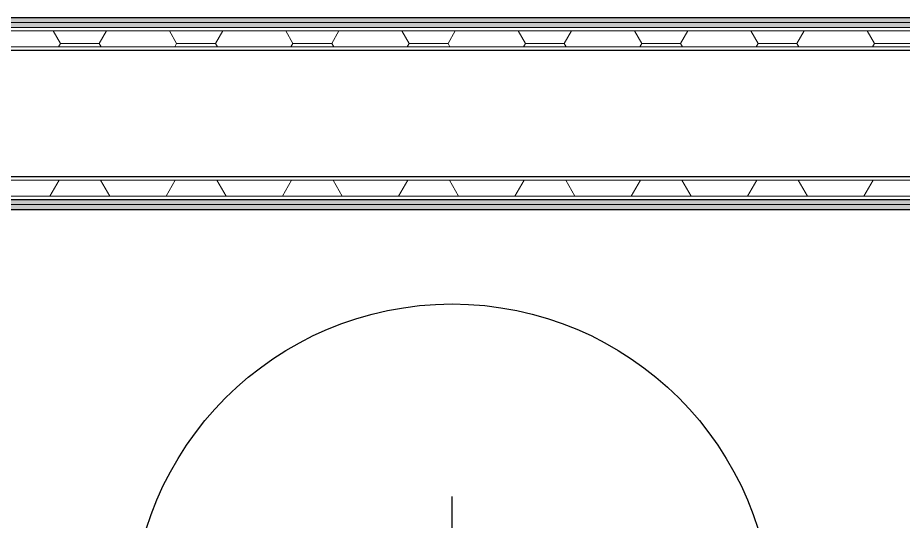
# Model space of a CAD drawing. Header units: millimetres. Extents: x 155920 to 295199, y -4084 to 97293.
# Drawn here: x 178711 to 181475, y 25336 to 26907 of the extents above; entities that cross this region are included whole.
import ezdxf

# ---------------------------------------------------------------- set-up
doc = ezdxf.new("R2010")
doc.units = ezdxf.units.MM
doc.header["$MEASUREMENT"] = 0
for name, color, linetype, lineweight in [('A-WALL', 7, 'CONTINUOUS', 9), ('A-WALL-PATT', 7, 'CONTINUOUS', 25), ('I-WALL', 7, 'CONTINUOUS', 9)]:
    doc.layers.add(name, color=color, linetype=linetype, lineweight=lineweight)
doc.layers.add('Social Distancing', color=7, linetype='CONTINUOUS')

msp = doc.modelspace()

# ---------------------------------------------------------------- hatches: boundary and pattern name
at = {"layer": 'A-WALL-PATT', "lineweight": 5}
h = msp.add_hatch(color=256, dxfattribs=at)
h.paths.add_polyline_path([(175140.1, 26892.3), (182564.1, 26892.3), (182564.1, 26907.3), (175125.1, 26907.3), (175125.1, 26892.3)], flags=0)
h.paths.add_polyline_path([(185596.3, 26892.3), (185636.9, 26892.3), (185636.9, 26907.3), (183764.1, 26907.3), (183764.1, 26892.3), (185446.8, 26892.3)], flags=0)
h = msp.add_hatch(color=256, dxfattribs=at)
h.paths.add_polyline_path([(185596.3, 26877.3), (185636.9, 26877.3), (185636.9, 26892.3), (183764.1, 26892.3), (183764.1, 26877.3), (185446.8, 26877.3)], flags=0)
h.paths.add_polyline_path([(175140.1, 26877.3), (182564.1, 26877.3), (182564.1, 26892.3), (175140.1, 26892.3)], flags=0)
msp.add_hatch(color=256, dxfattribs=at).paths.add_polyline_path([(188074.2, 26324.5), (188074.2, 26339.5), (175227.1, 26339.5), (175227.1, 26324.5), (187838.9, 26324.5)], flags=0)
at = {"layer": 'A-WALL-PATT', "lineweight": 9}
msp.add_hatch(color=256, dxfattribs=at).paths.add_polyline_path([(188089.2, 26309.5), (188089.2, 26324.5), (175227.1, 26324.5), (175227.1, 26309.5), (187838.9, 26309.5)], flags=0)

# ---------------------------------------------------------------- linework, layer by layer
at = {"layer": 'A-WALL'}
for p, q in [((182564.1, 26892.3), (175140.1, 26892.3)), ((182564.1, 26877.3), (175155.1, 26877.3)), ((182564.1, 26876.3), (175156.1, 26876.3)), ((182564.1, 26866.3), (175166.1, 26866.3)), ((182564.1, 26816.3), (175216.1, 26816.3)), ((187998.2, 26400.5), (175226.1, 26400.5)), ((188048.2, 26350.5), (175227.1, 26350.5)), ((188058.2, 26340.5), (175227.1, 26340.5)), ((188059.2, 26339.5), (175227.1, 26339.5)), ((188074.2, 26324.5), (175227.1, 26324.5))]:
    msp.add_line(p, q, dxfattribs=at)
at = {"layer": 'A-WALL-PATT', "linetype": 'Continuous', "lineweight": 9}
for p, q in [((178844.3, 26826.9), (178821.6, 26866.3)), ((178965.2, 26826.9), (178988, 26866.3)), ((179207.2, 26826.9), (179184.5, 26866.3)), ((179328.1, 26826.9), (179350.9, 26866.3)), ((179570.2, 26826.9), (179547.4, 26866.3)), ((179691, 26826.9), (179713.8, 26866.3)), ((179933.1, 26826.9), (179910.3, 26866.3)), ((180054, 26826.9), (180076.7, 26866.3)), ((180296, 26826.9), (180273.2, 26866.3)), ((180416.9, 26826.9), (180439.6, 26866.3)), ((180658.9, 26826.9), (180636.1, 26866.3)), ((180779.8, 26826.9), (180802.5, 26866.3)), ((181021.8, 26826.9), (180999, 26866.3)), ((181142.7, 26826.9), (181165.4, 26866.3)), ((181384.7, 26826.9), (181361.9, 26866.3)), ((178838.2, 26816.3), (178844.3, 26826.9)), ((178844.3, 26826.9), (178965.2, 26826.9)), ((178844.3, 26826.9), (178844.3, 26826.9)), ((178844.3, 26826.9), (178844.3, 26826.9)), ((178971.4, 26816.3), (178965.3, 26826.9)), ((179201.1, 26816.3), (179207.2, 26826.9)), ((179207.2, 26826.9), (179328.1, 26826.9)), ((179207.2, 26826.9), (179207.2, 26826.9)), ((179207.2, 26826.9), (179207.2, 26826.9)), ((179334.3, 26816.3), (179328.2, 26826.9)), ((179564, 26816.3), (179570.1, 26826.9)), ((179570.1, 26826.9), (179691, 26826.9)), ((179570.1, 26826.9), (179570.1, 26826.9)), ((179570.1, 26826.9), (179570.1, 26826.9)), ((179697.2, 26816.3), (179691.1, 26826.9)), ((179926.9, 26816.3), (179933, 26826.9)), ((179933, 26826.9), (180053.9, 26826.9)), ((179933, 26826.9), (179933, 26826.9)), ((179933, 26826.9), (179933, 26826.9)), ((180060.1, 26816.3), (180054, 26826.9)), ((180289.8, 26816.3), (180295.9, 26826.9)), ((180295.9, 26826.9), (180416.8, 26826.9)), ((180295.9, 26826.9), (180295.9, 26826.9)), ((180295.9, 26826.9), (180295.9, 26826.9)), ((180423, 26816.3), (180416.9, 26826.9)), ((180652.7, 26816.3), (180658.8, 26826.9)), ((180658.8, 26826.9), (180779.7, 26826.9)), ((180658.8, 26826.9), (180658.8, 26826.9)), ((180658.8, 26826.9), (180658.8, 26826.9)), ((180785.9, 26816.3), (180779.8, 26826.9)), ((181015.6, 26816.3), (181021.7, 26826.9)), ((181021.7, 26826.9), (181142.6, 26826.9)), ((181021.7, 26826.9), (181021.7, 26826.9)), ((181021.7, 26826.9), (181021.7, 26826.9)), ((181148.8, 26816.3), (181142.7, 26826.9)), ((181378.5, 26816.3), (181384.6, 26826.9)), ((181384.6, 26826.9), (181505.5, 26826.9)), ((181384.6, 26826.9), (181384.6, 26826.9)), ((181384.6, 26826.9), (181384.6, 26826.9)), ((178811.2, 26350.5), (178840.1, 26400.5)), ((178998.4, 26350.5), (178969.6, 26400.5)), ((179174.1, 26350.5), (179203, 26400.5)), ((179361.3, 26350.5), (179332.5, 26400.5)), ((179537, 26350.5), (179565.9, 26400.5)), ((179724.2, 26350.5), (179695.4, 26400.5)), ((179899.9, 26350.5), (179928.8, 26400.5)), ((180087.1, 26350.5), (180058.3, 26400.5)), ((180262.8, 26350.5), (180291.7, 26400.5)), ((180450, 26350.5), (180421.2, 26400.5)), ((180625.7, 26350.5), (180654.6, 26400.5)), ((180812.9, 26350.5), (180784.1, 26400.5)), ((180988.6, 26350.5), (181017.5, 26400.5)), ((181175.8, 26350.5), (181147, 26400.5)), ((181351.5, 26350.5), (181380.4, 26400.5))]:
    msp.add_line(p, q, dxfattribs=at)
at = {"layer": 'I-WALL', "lineweight": 30}
for p, q in [((182564.1, 26907.3), (175125.1, 26907.3)), ((175226.1, 26806.3), (182463.1, 26806.3)), ((187988.2, 26410.5), (175226.1, 26410.5)), ((175227.1, 26309.5), (188089.2, 26309.5))]:
    msp.add_line(p, q, dxfattribs=at)
at = {"layer": 'Social Distancing'}
msp.add_line((180066.9, 24614.3), (180066.9, 25414.3), dxfattribs=at)
for centre in [(180066.9, 25014.3), (182427.1, 24508.1)]:
    msp.add_circle(centre, 1000, dxfattribs=at)

doc.saveas('drawing.dxf')
